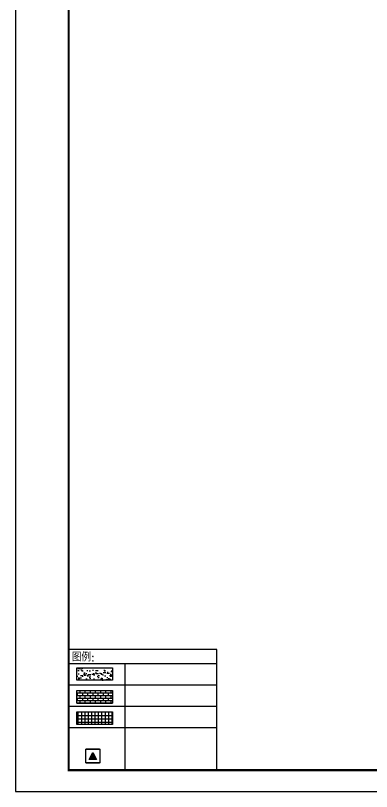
# Model space of a CAD drawing. Extents: x 6843040 to 15500510, y -6507076 to -4940511.
# Drawn here: x 8108943 to 8134016, y -5959321 to -5904689 of the extents above; entities that cross this region are included whole.
import ezdxf

# ---------------------------------------------------------------- set-up
doc = ezdxf.new("R2010")
doc.units = 0
doc.header["$LTSCALE"] = 1000
doc.header["$MEASUREMENT"] = 0
for name, color, linetype in [('E_LINE_3', 7, 'Continuous'), ('PUB_HACTH', 8, 'Continuous'), ('PUB_HATCH', 8, 'Continuous'), ('PUB_TEXT', 7, 'Continuous'), ('PUB_TITLE', 4, 'Continuous'), ('WALL', 1, 'Continuous')]:
    doc.layers.add(name, color=color, linetype=linetype)
doc.styles.add('_HZTXT', font='SIMPLEX', dxfattribs={"width": 0.9, "bigfont": 'HZTXT'})

# ---------------------------------------------------------------- blocks, each defined once
blk = doc.blocks.new('消防救援标志')
at = {"layer": 'WALL'}
blk.add_hatch(color=256, dxfattribs=at).paths.add_polyline_path([(13378845, 1069457.5), (13377845, 1069457.5), (13378345, 1070457.5)])
for points in [[(13377445, 1070957.5), (13379245, 1070957.5, -0.41421356), (13379345, 1070857.5), (13379345, 1069057.5, -0.41421356), (13379245, 1068957.5), (13377445, 1068957.5, -0.41421356), (13377345, 1069057.5), (13377345, 1070857.5, -0.41421356)], [(13377445, 1070932.5), (13379245, 1070932.5, -0.41421356), (13379320, 1070857.5), (13379320, 1069057.5, -0.41421356), (13379245, 1068982.5), (13377445, 1068982.5, -0.41421356), (13377370, 1069057.5), (13377370, 1070857.5, -0.41421356)]]:
    blk.add_lwpolyline(points, format="xyb", close=True)
blk.add_lwpolyline([(13378845, 1069457.5), (13377845, 1069457.5), (13378345, 1070457.5)], close=True, dxfattribs=at)

msp = doc.modelspace()

# ---------------------------------------------------------------- hatches: boundary and pattern name
at = {"layer": 'PUB_HACTH'}
h = msp.add_hatch(dxfattribs=at)
h.set_pattern_fill('AR-B816', color=256, scale=150)
h.set_pattern_definition([(0, (566107, 165851.47), (0, 181.9656), []), (90, (566107, 165851.47), (-181.9656, 181.9656), [181.9656, -181.9656])])
h.paths.add_polyline_path([(8113265.7, -5952220.9), (8115777.2, -5952220.9), (8115777.2, -5953112), (8113265.7, -5953112)])
h = msp.add_hatch(dxfattribs=at)
h.set_pattern_fill('ANSI37', color=256, scale=150, angle=45)
h.set_pattern_definition([(90, (306438.5, 165851.47), (-238.125, 0), []), (180, (306438.5, 165851.47), (-1e-14, -238.125), [])])
h.paths.add_polyline_path([(8113265.7, -5953720.9), (8115777.2, -5953720.9), (8115777.2, -5954612), (8113265.7, -5954612)])
at = {"layer": 'PUB_HATCH'}
h = msp.add_hatch(dxfattribs=at)
h.set_pattern_fill('粉刷', color=256, scale=100)
h.set_pattern_definition([(37.5, (-578432.92, -5461733.62), (-12.598672, 385.364754), [0, -304, 0, -340, 0, -325]), (7.5, (-578432.9, -5461733.6), (353.95534, 564.429213), [0, -164, 0, -274, 0, -105]), (327.5, (-578678.92, -5461733.62), (622.828372, 1.131811), [0, -100, 0, -360, 0, -470]), (317.5, (-578678.9, -5461733.6), (601.22532, 175.535113), [0, -50, 0, -236, 0, -270])])
h.paths.add_polyline_path([(8113265.7, -5950603.6), (8115777.2, -5950603.6), (8115777.2, -5951494.8), (8113265.7, -5951494.8)])

# ---------------------------------------------------------------- linework, layer by layer
for p, q in [((8112692.5, -5950320.5), (8123111.5, -5950320.5)), ((8112692.5, -5950320.5), (8123111.5, -5950320.5)), ((8112692.5, -5950320.5), (8123111.5, -5950320.5)), ((8112692.5, -5950320.5), (8123111.5, -5950320.5)), ((8116641.9, -5950320.5), (8116641.9, -5957820.5)), ((8112692.5, -5951820.5), (8123111.5, -5951820.5)), ((8112692.5, -5953320.5), (8123111.5, -5953320.5)), ((8112692.5, -5953320.5), (8123111.5, -5953320.5)), ((8112692.5, -5954820.5), (8123111.5, -5954820.5))]:
    msp.add_line(p, q)
msp.add_lwpolyline([(8112692.5, -5957820.5), (8123111.5, -5957820.5), (8123111.5, -5949330.6), (8112692.5, -5949330.6)], close=True)
at = {"layer": 'E_LINE_3'}
for points in [[(8113265.7, -5950603.6), (8115777.2, -5950603.6), (8115777.2, -5951494.8), (8113265.7, -5951494.8)], [(8113265.7, -5952220.9), (8115777.2, -5952220.9), (8115777.2, -5953112), (8113265.7, -5953112)], [(8113265.7, -5953720.9), (8115777.2, -5953720.9), (8115777.2, -5954612), (8113265.7, -5954612)]]:
    msp.add_lwpolyline(points, close=True, dxfattribs=at)
at = {"layer": 'PUB_TITLE'}
msp.add_lwpolyline([(8108942.5, -5959320.5), (8235092.5, -5959320.5), (8235092.5, -5870220.5), (8108942.5, -5870220.5)], close=True, dxfattribs=at)
at = {"layer": 'PUB_TITLE', "const_width": 150}
msp.add_lwpolyline([(8112692.5, -5957820.5), (8233592.5, -5957820.5), (8233592.5, -5871720.5), (8112692.5, -5871720.5)], close=True, dxfattribs=at)

# ---------------------------------------------------------------- block references
at = {"xscale": 0.5, "yscale": 0.5, "zscale": 0.5}
msp.add_blockref('消防救援标志', (1425216.5, -6491802.5), dxfattribs=at)

# ---------------------------------------------------------------- texts
at = {"layer": 'PUB_TEXT', "style": '_HZTXT'}
msp.add_text('图例:', height=563.92, dxfattribs=at).set_placement((8112907.8, -5950156.9))

doc.saveas('drawing.dxf')
